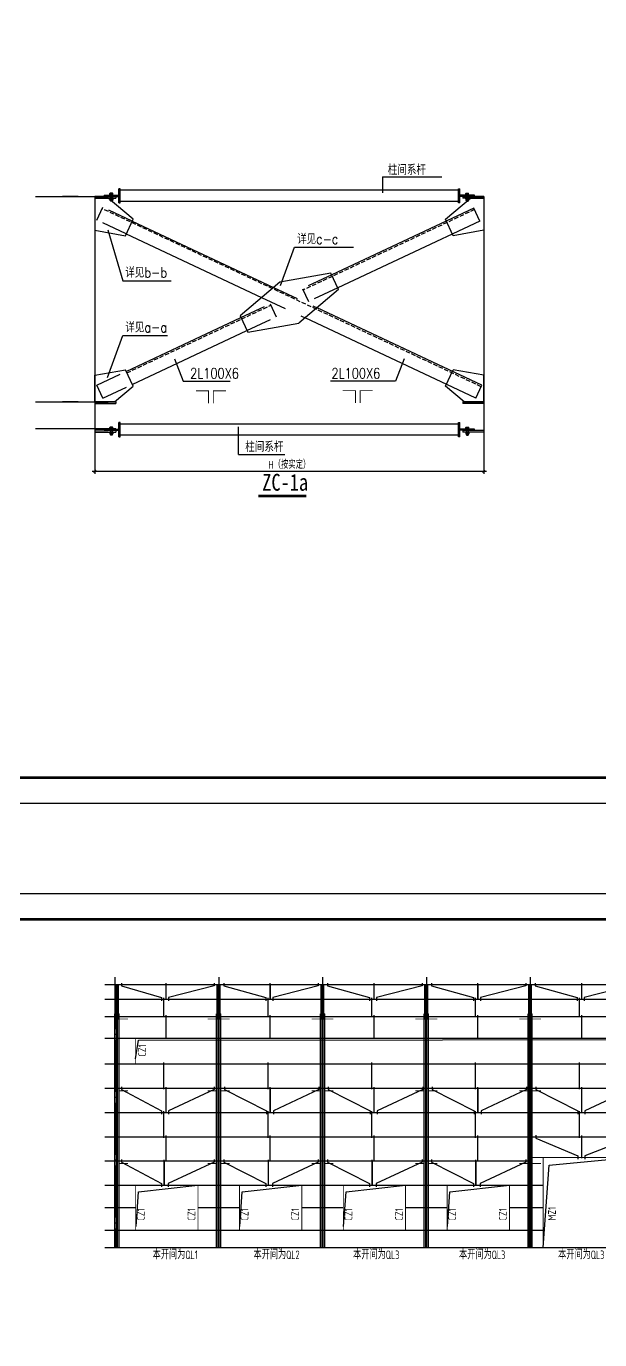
# Model space of a CAD drawing. Extents: x 2303022 to 2899168, y 17226141 to 18257813.
# Drawn here: x 2380217 to 2413358, y 17361442 to 17437345 of the extents above; entities that cross this region are included whole.
import ezdxf

# ---------------------------------------------------------------- set-up
doc = ezdxf.new("R2010")
doc.units = 0
doc.header["$LTSCALE"] = 1000
doc.header["$MEASUREMENT"] = 0
for name, pattern in [('DASH', [0.35, 0.25, -0.1]), ('DOTE', [2.42, 2, -0.2, 0.02, -0.2]), ('x1', [2.5, 1.5, -1]), ('X2', [1.25, 0.75, -0.5])]:
    doc.linetypes.add(name, pattern=pattern)
for name, color, linetype in [('1001', 3, 'Continuous'), ('2D_GROUND', 151, 'Continuous'), ('2D_ROOF', 150, 'Continuous'), ('3T_WOOD', 21, 'Continuous'), ('dim', 7, 'Continuous'), ('DOTE', 1, 'DOTE'), ('LS', 2, 'Continuous'), ('LSX', 2, 'X2'), ('LVTRY', 6, 'Continuous'), ('PUB_TEXT', 7, 'Continuous'), ('RED', 1, 'Continuous'), ('S', 2, 'Continuous'), ('SURFACE', 6, 'Continuous'), ('TEXT', 7, 'Continuous'), ('TK', 4, 'Continuous'), ('X1', 2, 'x1'), ('图名', 7, 'Continuous'), ('屋面隅撑', 7, 'Continuous'), ('檩条拉条', 253, 'Continuous'), ('线条', 44, 'Continuous'), ('钢梁', 4, 'Continuous')]:
    doc.layers.add(name, color=color, linetype=linetype)
doc.styles.add('_HZHT', font='txt.shx', dxfattribs={"bigfont": 'HZHT.shx'})
doc.styles.add('PkpmHz', font='Pkpmeng', dxfattribs={"width": 0.7, "bigfont": 'hztxt'})
doc.styles.add('TSSD_Dimension', font='Tssdeng.shx', dxfattribs={"width": 0.7, "bigfont": 'hztxt.shx'})
doc.styles.add('TSSD_Label', font='tssdeng.shx', dxfattribs={"width": 0.7, "bigfont": 'hztxt.shx'})
doc.styles.add('TSSD_REIN', font='tssdeng.shx', dxfattribs={"width": 0.7, "bigfont": 'tssdchn.shx'})
doc.styles.add('黑体', font='simhei.ttf', dxfattribs={"width": 0.8})

# ---------------------------------------------------------------- blocks, each defined once
blk = doc.blocks.new('A$C197D790D')
at = {"layer": 'LS'}
for p, q in [((6, 63), (0, 57)), ((0, 57), (0, 15)), ((6, 9), (0, 15)), ((30, 63), (6, 63)), ((6, 63), (6, 9)), ((30, 49), (6, 49)), ((30, 22), (6, 22)), ((30, 9), (6, 9)), ((30, 72), (30, 0)), ((39, 72), (30, 72)), ((39, 72), (39, 0)), ((99, 72), (99, 0)), ((99, 72), (108, 72)), ((108, 72), (108, 0)), ((108, 63), (108, 9)), ((108, 63), (132, 63)), ((108, 49), (132, 49)), ((108, 22), (132, 22)), ((108, 9), (132, 9)), ((132, 63), (132, 9)), ((132, 63), (139, 57)), ((132, 9), (139, 15)), ((139, 57), (139, 15)), ((139, 51), (157, 51)), ((139, 21), (157, 21)), ((157, 51), (157, 21)), ((39, 0), (30, 0)), ((99, 0), (108, 0))]:
    blk.add_line(p, q, dxfattribs=at)
at = {"layer": 'LSX'}
for p, q in [((30, 51), (139, 51)), ((30, 21), (139, 21))]:
    blk.add_line(p, q, dxfattribs=at)
blk = doc.blocks.new('_ArchTick')
at = {"color": 0, "linetype": 'ByBlock', "const_width": 0.4}
blk.add_lwpolyline([(-0.5, -0.5), (0.5, 0.5)], dxfattribs=at)
blk = doc.blocks.new('XG1')
for p, q in [((-909438, -80932), (-909438, -81042)), ((-909438, -80932), (-909438, -81042)), ((-902344, -82333), (-902344, -80736)), ((-902344, -82333), (-899664, -82333))]:
    blk.add_line(p, q)
at = {"layer": 'RED', "color": 4}
for p, q in [((-910104, -80865), (-909253, -80865)), ((-910104, -80932), (-909253, -80932)), ((-909186, -80486), (-909253, -80486)), ((-909253, -81311), (-909253, -80486)), ((-909186, -81311), (-909186, -80486)), ((-889619, -80574), (-909186, -80574)), ((-889619, -80486), (-889552, -80486)), ((-889619, -81311), (-889619, -80486)), ((-889552, -81311), (-889552, -80486)), ((-888701, -80865), (-889552, -80865)), ((-888701, -80932), (-889552, -80932)), ((-888701, -80932), (-888701, -80865)), ((-909253, -81311), (-909186, -81311)), ((-889619, -81223), (-909186, -81223)), ((-889552, -81311), (-889619, -81311))]:
    blk.add_line(p, q, dxfattribs=at)
at = {"layer": '线条', "color": 4}
blk.add_line((-910104, -80865), (-910104, -80932), dxfattribs=at)
at = {"yscale": 3, "zscale": 3}
for p, xscale, rotation in [((-909794, -80746), 3, 270), ((-889011, -80746), -3, 90)]:
    blk.add_blockref('A$C197D790D', p, dxfattribs=dict(at, xscale=xscale, rotation=rotation))
at = {"layer": 'PUB_TEXT', "style": '_HZHT', "width": 0.8}
blk.add_text('柱间系杆', height=600, dxfattribs=at).set_placement((-901950, -82183))
blk = doc.blocks.new('GeYuanFrame_13362878', base_point=(20.09, 4.53))
at = {"layer": 'TK'}
blk.add_lwpolyline([(20.09, 4.53), (20.09, 598.53), (1071.09, 598.53), (1071.09, 4.53)], close=True, dxfattribs=at)
at = {"layer": 'TK', "const_width": 1}
blk.add_lwpolyline([(45.09, 588.53), (1061.09, 588.53), (1061.09, 14.53), (45.09, 14.53)], close=True, dxfattribs=at)
blk = doc.blocks.new('Q322Q321Q321321321')
at = {"layer": '1001', "const_width": 50}
for points in [[(2135124, 17509824), (2135124, 17511324)], [(2158674, 17499224), (2158674, 17504424)], [(2135124, 17500224), (2135124, 17502824)], [(2138724, 17500224), (2138724, 17502824)], [(2141124, 17500224), (2141124, 17502824)], [(2144724, 17500224), (2144724, 17502824)], [(2147124, 17500224), (2147124, 17502824)], [(2150724, 17500224), (2150724, 17502824)], [(2153124, 17500224), (2153124, 17502824)], [(2156724, 17500224), (2156724, 17502824)]]:
    blk.add_lwpolyline(points, dxfattribs=at)
blk = doc.blocks.new('GeYuanFrame_45815778', base_point=(20.09, 4.53))
at = {"layer": 'TK'}
blk.add_lwpolyline([(20.09, 4.53), (20.09, 598.53), (1071.09, 598.53), (1071.09, 4.53)], close=True, dxfattribs=at)
at = {"layer": 'TK', "const_width": 1}
blk.add_lwpolyline([(45.09, 588.53), (1061.09, 588.53), (1061.09, 14.53), (45.09, 14.53)], close=True, dxfattribs=at)

msp = doc.modelspace()

# ---------------------------------------------------------------- linework, layer by layer
for p, q in [((2400804.1, 17428646.6), (2400804.1, 17427710.2)), ((2400804.1, 17428646.6), (2404238.9, 17428646.6)), ((2380742.5, 17427513.9), (2385384.2, 17427513.9)), ((2384181.1, 17427513.9), (2384181.1, 17412670.8)), ((2384181.1, 17427404.8), (2385384.2, 17427404.8)), ((2385384.2, 17427513.9), (2385384.2, 17427404.8)), ((2385384.2, 17427513.9), (2385384.2, 17427404.8)), ((2405454.9, 17427513.9), (2405454.9, 17427404.8)), ((2405454.9, 17427513.9), (2405454.9, 17427404.8)), ((2405454.9, 17427513.9), (2406658, 17427513.9)), ((2406658, 17427404.8), (2405454.9, 17427404.8)), ((2406658, 17427513.9), (2406658, 17412670.8)), ((2384929, 17425585.7), (2385789.9, 17422638.4)), ((2394909.9, 17422366.4), (2395719.7, 17424575.1)), ((2395719.7, 17424575.1), (2399126.1, 17424575.1)), ((2385789.9, 17422638.4), (2388598.6, 17422638.4)), ((2384916.6, 17417040.1), (2385789.9, 17419470.6)), ((2385789.9, 17419470.6), (2388381.1, 17419470.6)), ((2388780.6, 17418136.2), (2389292.9, 17416838.2)), ((2402058.5, 17418136.2), (2401546.2, 17416838.2)), ((2389292.9, 17416838.2), (2391996.5, 17416838.2)), ((2401546.2, 17416838.2), (2397796.9, 17416838.2)), ((2380742.5, 17415648.8), (2385384.2, 17415648.8)), ((2384181.1, 17415539.7), (2385384.2, 17415539.7)), ((2385384.2, 17415648.8), (2385384.2, 17415539.7)), ((2405454.9, 17415648.8), (2405454.9, 17415539.7)), ((2405454.9, 17415648.8), (2406658, 17415648.8)), ((2406658, 17415539.7), (2405454.9, 17415539.7)), ((2380742.5, 17414107.7), (2385384.2, 17414107.7)), ((2384181.1, 17413889.5), (2385384.2, 17413889.5)), ((2385384.2, 17413998.6), (2385384.2, 17413889.5)), ((2405454.9, 17413998.6), (2405454.9, 17413889.5)), ((2405454.9, 17413998.6), (2406658, 17413998.6)), ((2406658, 17413889.5), (2405454.9, 17413889.5)), ((2388295.4, 17381083.8), (2388295.4, 17382040.8)), ((2394317.7, 17381083.8), (2394317.7, 17382040.8)), ((2400317.7, 17381083.8), (2400317.7, 17382040.8)), ((2406317.7, 17381083.8), (2406317.7, 17382040.8)), ((2412317.7, 17381083.8), (2412317.7, 17382040.8)), ((2388164.9, 17380082), (2388164.9, 17381206.1)), ((2394187.2, 17380082), (2394187.2, 17381206.1)), ((2400187.2, 17380082), (2400187.2, 17381206.1)), ((2406187.2, 17380082), (2406187.2, 17381206.1)), ((2412187.2, 17380082), (2412187.2, 17381206.1)), ((2388295.4, 17378847.8), (2388295.4, 17380190.8)), ((2394317.7, 17378847.8), (2394317.7, 17380190.8)), ((2400317.7, 17378847.8), (2400317.7, 17380190.8)), ((2406317.7, 17378847.8), (2406317.7, 17380190.8)), ((2412317.7, 17378847.8), (2412317.7, 17380190.8)), ((2388164.9, 17375914.1), (2388164.9, 17377456.1)), ((2394187.2, 17375914.1), (2394187.2, 17377456.1)), ((2400187.2, 17375914.1), (2400187.2, 17377456.1)), ((2406187.2, 17375914.1), (2406187.2, 17377456.1)), ((2412187.2, 17375914.1), (2412187.2, 17377456.1)), ((2388295.4, 17374533.8), (2388295.4, 17376040.8)), ((2394317.7, 17374533.8), (2394317.7, 17376040.8)), ((2400317.7, 17374533.8), (2400317.7, 17376040.8)), ((2406317.7, 17374533.8), (2406317.7, 17376040.8)), ((2412317.7, 17374533.8), (2412317.7, 17376040.8)), ((2388164.9, 17373114.1), (2388164.9, 17374656.1)), ((2394187.2, 17373114.1), (2394187.2, 17374656.1)), ((2400187.2, 17373114.1), (2400187.2, 17374656.1)), ((2406187.2, 17373114.1), (2406187.2, 17374656.1)), ((2412187.2, 17373114.1), (2412187.2, 17374656.1)), ((2388295.4, 17371733.8), (2388295.4, 17373240.8)), ((2394317.7, 17371733.8), (2394317.7, 17373240.8)), ((2400317.7, 17371733.8), (2400317.7, 17373240.8)), ((2406317.7, 17371733.8), (2406317.7, 17373240.8)), ((2412317.7, 17371927.5), (2412317.7, 17373240.8)), ((2388184.9, 17370333.8), (2388184.9, 17371840.8)), ((2394207.2, 17370333.8), (2394207.2, 17371840.8)), ((2400207.2, 17370333.8), (2400207.2, 17371840.8)), ((2406207.2, 17370333.8), (2406207.2, 17371840.8))]:
    msp.add_line(p, q)
for points, const_width in [([(2390019.8, 17416275.5), (2390747.8, 17416275.5), (2390747.8, 17415563.5)], 50), ([(2391754, 17416275.5), (2391026, 17416275.5), (2391026, 17415563.5)], 50), ([(2398510.9, 17416285), (2399238.9, 17416285), (2399238.9, 17415573)], 50), ([(2400245.1, 17416285), (2399517.1, 17416285), (2399517.1, 17415573)], 50), ([(2393621.6, 17410203.1), (2396401.5, 17410203.1)], 150)]:
    msp.add_lwpolyline(points, dxfattribs=dict(const_width=const_width))
for points in [[(2385724.8, 17382054.4), (2385724.8, 17381898.2), (2388037.1, 17381222.2), (2388037.1, 17381030.5)], [(2391071.3, 17382054.4), (2391071.3, 17381898.2), (2388442.7, 17381222.2), (2388442.7, 17381030.5)], [(2391626.3, 17382054.4), (2391626.3, 17381898.2), (2394059.4, 17381222.2), (2394059.4, 17381030.5)], [(2397088, 17382054.4), (2397088, 17381898.2), (2394464.9, 17381222.2), (2394464.9, 17381030.5)], [(2397626.3, 17382054.4), (2397626.3, 17381898.2), (2400059.4, 17381222.2), (2400059.4, 17381030.5)], [(2403088, 17382054.4), (2403088, 17381898.2), (2400464.9, 17381222.2), (2400464.9, 17381030.5)], [(2403626.3, 17382054.4), (2403626.3, 17381898.2), (2406059.4, 17381222.2), (2406059.4, 17381030.5)], [(2409088, 17382054.4), (2409088, 17381898.2), (2406464.9, 17381222.2), (2406464.9, 17381030.5)], [(2409626.3, 17382054.4), (2409626.3, 17381898.2), (2412059.4, 17381222.2), (2412059.4, 17381030.5)], [(2415088, 17382054.4), (2415088, 17381898.2), (2412464.9, 17381222.2), (2412464.9, 17381030.5)], [(2385724.8, 17376054.4), (2385724.8, 17375898.2), (2388037.1, 17374672.2), (2388037.1, 17374480.5)], [(2391071.3, 17376054.4), (2391071.3, 17375898.2), (2388442.7, 17374672.2), (2388442.7, 17374480.5)], [(2391666.3, 17376054.4), (2391666.3, 17375898.2), (2394099.4, 17374672.2), (2394099.4, 17374480.5)], [(2397127.9, 17376054.4), (2397127.9, 17375898.2), (2394504.9, 17374672.2), (2394504.9, 17374480.5)], [(2397666.3, 17376054.4), (2397666.3, 17375898.2), (2400099.4, 17374672.2), (2400099.4, 17374480.5)], [(2403127.9, 17376054.4), (2403127.9, 17375898.2), (2400504.9, 17374672.2), (2400504.9, 17374480.5)], [(2403666.3, 17376054.4), (2403666.3, 17375898.2), (2406099.4, 17374672.2), (2406099.4, 17374480.5)], [(2409127.9, 17376054.4), (2409127.9, 17375898.2), (2406504.9, 17374672.2), (2406504.9, 17374480.5)], [(2409666.3, 17376054.4), (2409666.3, 17375898.2), (2412099.4, 17374672.2), (2412099.4, 17374480.5)], [(2415127.9, 17376054.4), (2415127.9, 17375898.2), (2412504.9, 17374672.2), (2412504.9, 17374480.5)], [(2409666.3, 17373254.4), (2409666.3, 17373098.2), (2412099.4, 17372065.9), (2412099.4, 17371874.2)], [(2415127.9, 17373254.4), (2415127.9, 17373098.2), (2412504.9, 17372065.9), (2412504.9, 17371874.2)], [(2385724.8, 17371854.4), (2385724.8, 17371698.2), (2388037.1, 17370472.2), (2388037.1, 17370280.5)], [(2391071.3, 17371854.4), (2391071.3, 17371698.2), (2388416.6, 17370472.2), (2388416.6, 17370280.5)], [(2391626.3, 17371854.4), (2391626.3, 17371698.2), (2394059.4, 17370472.2), (2394059.4, 17370280.5)], [(2397088, 17371854.4), (2397088, 17371698.2), (2394438.9, 17370472.2), (2394438.9, 17370280.5)], [(2397626.3, 17371854.4), (2397626.3, 17371698.2), (2400059.4, 17370472.2), (2400059.4, 17370280.5)], [(2403088, 17371854.4), (2403088, 17371698.2), (2400438.9, 17370472.2), (2400438.9, 17370280.5)], [(2403626.3, 17371854.4), (2403626.3, 17371698.2), (2406059.4, 17370472.2), (2406059.4, 17370280.5)], [(2409088, 17371854.4), (2409088, 17371698.2), (2406438.9, 17370472.2), (2406438.9, 17370280.5)]]:
    msp.add_lwpolyline(points)
at = {"layer": '2D_ROOF'}
for points in [[(2386537.5, 17377676.3), (2386701.4, 17378758.9), (2492137.5, 17378876.3)], [(2410087.5, 17366776.3), (2410435, 17371522.9), (2415087.5, 17371976.3)], [(2386558.7, 17367976.3), (2386701.4, 17369995), (2390137.5, 17370376.3)], [(2392558.7, 17367976.3), (2392701.4, 17369995), (2396137.5, 17370376.3)], [(2398558.7, 17367976.3), (2398701.4, 17369995), (2402137.5, 17370376.3)], [(2404558.7, 17367976.3), (2404701.4, 17369995), (2408137.5, 17370376.3)]]:
    msp.add_lwpolyline(points, dxfattribs=at)
at = {"layer": 'dim'}
for p, q in [((2383219, 17427513.9), (2382306.6, 17427513.9)), ((2383219, 17415648.8), (2382306.6, 17415648.8)), ((2384181.1, 17412670.8), (2384181.1, 17411471.8)), ((2406658, 17412670.8), (2406658, 17411471.8)), ((2406808, 17411621.8), (2384031.1, 17411621.8))]:
    msp.add_line(p, q, dxfattribs=at)
at = {"layer": 'DOTE', "ltscale": 1.5}
for p, q in [((2385337.5, 17382393.2), (2385337.5, 17366776.3)), ((2391337.5, 17382393.2), (2391337.5, 17366776.3)), ((2397337.5, 17382393.2), (2397337.5, 17366776.3)), ((2403337.5, 17382393.2), (2403337.5, 17366776.3)), ((2409337.5, 17382393.2), (2409337.5, 17366776.3))]:
    msp.add_line(p, q, dxfattribs=at)
at = {"layer": 'RED', "color": 4}
for p, q in [((2384718.1, 17427581.4), (2385569.2, 17427581.4)), ((2384718.1, 17427513.9), (2385569.2, 17427513.9)), ((2385636.6, 17427960.2), (2385569.2, 17427960.2)), ((2385569.2, 17427135.2), (2385569.2, 17427960.2)), ((2385636.6, 17427135.2), (2385636.6, 17427960.2)), ((2405202.4, 17427872.4), (2385636.6, 17427872.4)), ((2405202.4, 17427960.2), (2405269.9, 17427960.2)), ((2405202.4, 17427135.2), (2405202.4, 17427960.2)), ((2405269.9, 17427135.2), (2405269.9, 17427960.2)), ((2406121, 17427581.4), (2405269.9, 17427581.4)), ((2406121, 17427513.9), (2405269.9, 17427513.9)), ((2406121, 17427513.9), (2406121, 17427581.4)), ((2385569.2, 17427135.2), (2385636.6, 17427135.2)), ((2405202.4, 17427222.9), (2385636.6, 17427222.9)), ((2405269.9, 17427135.2), (2405202.4, 17427135.2))]:
    msp.add_line(p, q, dxfattribs=at)
at = {"layer": 'S'}
for p, q in [((2385323.1, 17427513.9), (2384181.1, 17427513.9)), ((2384181.1, 17427404.8), (2384181.1, 17425555.6)), ((2384949.9, 17427404.8), (2384181.1, 17427404.8)), ((2386389.2, 17426190.3), (2384949.9, 17427404.8)), ((2404449.9, 17426190.3), (2405889.2, 17427404.8)), ((2406658, 17427513.9), (2405516, 17427513.9)), ((2405889.2, 17427404.8), (2406658, 17427404.8)), ((2406658, 17427404.8), (2406658, 17425555.6)), ((2406085.8, 17426834.3), (2397868.6, 17422975.3)), ((2385942.9, 17425240), (2386389.2, 17426190.3)), ((2386341.4, 17426088.5), (2394513.8, 17422250.5)), ((2406427.8, 17426083.5), (2398219.3, 17422228.5)), ((2404896.2, 17425240), (2404449.9, 17426190.3)), ((2384181.1, 17425555.6), (2385942.9, 17425240)), ((2385990.7, 17425341.8), (2393819.8, 17421664.9)), ((2406658, 17425555.6), (2404896.2, 17425240)), ((2397820.8, 17423077.1), (2394866.1, 17422547.8)), ((2398267.2, 17422126.7), (2397820.8, 17423077.1)), ((2394866.1, 17422547.8), (2392571.9, 17420612)), ((2398267.2, 17422126.7), (2395973, 17420191)), ((2385990.7, 17417396.9), (2392619.8, 17420510.2)), ((2392571.9, 17420612), (2393018.3, 17419661.6)), ((2406546.7, 17416599.4), (2397019.3, 17421073.8)), ((2386341.4, 17416650.2), (2392970.4, 17419763.5)), ((2393018.3, 17419661.6), (2395973, 17420191)), ((2406204.7, 17415848.5), (2396325.3, 17420488.3)), ((2384181.1, 17417183.2), (2385942.9, 17417498.8)), ((2386389.2, 17416548.4), (2385942.9, 17417498.8)), ((2404449.9, 17416548.4), (2404896.2, 17417498.8)), ((2406658, 17417183.2), (2404896.2, 17417498.8)), ((2384181.1, 17415648.8), (2384181.1, 17417183.2)), ((2406658, 17415648.8), (2406658, 17417183.2)), ((2385323.1, 17415648.8), (2386389.2, 17416548.4)), ((2405516, 17415648.8), (2404449.9, 17416548.4)), ((2385323.1, 17415648.8), (2384181.1, 17415648.8)), ((2384950.2, 17415539.7), (2384181.1, 17415539.7)), ((2406658, 17415648.8), (2405516, 17415648.8)), ((2406658, 17415539.7), (2405888.9, 17415539.7)), ((2385323.1, 17413998.6), (2384181.1, 17413998.6)), ((2384950.2, 17413889.5), (2384181.1, 17413889.5))]:
    msp.add_line(p, q, dxfattribs=at)
at = {"layer": 'S', "linetype": 'DASH'}
for p, q in [((2406124, 17426752.9), (2397906.9, 17422893.8)), ((2386028.9, 17417315.5), (2392658, 17420428.7))]:
    msp.add_line(p, q, dxfattribs=at)
at = {"layer": 'SURFACE'}
for p, q in [((2384747.7, 17381976.3), (2493918, 17381976.3)), ((2384747.7, 17381126.3), (2493918, 17381126.3)), ((2384747.7, 17380126.3), (2493918, 17380126.3)), ((2384747.7, 17378876.3), (2493918, 17378876.3)), ((2384747.7, 17377376.3), (2493918, 17377376.3)), ((2384747.7, 17375976.3), (2493918, 17375976.3)), ((2384747.7, 17374576.3), (2493918, 17374576.3)), ((2384747.7, 17373176.3), (2493918, 17373176.3)), ((2384747.7, 17371776.3), (2409462.5, 17371776.3)), ((2384747.7, 17370376.3), (2410087.5, 17370376.3)), ((2384747.7, 17369076.3), (2386537.5, 17369076.3)), ((2390137.5, 17369076.3), (2392537.5, 17369076.3)), ((2396137.5, 17369076.3), (2398537.5, 17369076.3)), ((2402137.5, 17369076.3), (2404537.5, 17369076.3)), ((2408137.5, 17369076.3), (2410087.5, 17369076.3)), ((2384747.7, 17367776.3), (2410087.5, 17367776.3)), ((2384747.7, 17366776.3), (2493918, 17366776.3))]:
    msp.add_line(p, q, dxfattribs=at)
at = {"layer": 'SURFACE', "const_width": 50}
msp.add_lwpolyline([(2409462.5, 17371976.3), (2415212.5, 17371976.3)], dxfattribs=at)
at = {"layer": 'X1'}
for p, q in [((2384293.6, 17426138.8), (2384644.3, 17426885.5)), ((2386341.4, 17426088.5), (2384644.3, 17426885.5)), ((2406427.8, 17426083.5), (2406085.8, 17426834.3)), ((2385990.7, 17425341.8), (2384293.6, 17426138.8)), ((2397868.6, 17422975.3), (2396171.5, 17422178.2)), ((2394513.8, 17422250.5), (2397019.3, 17421073.8)), ((2396171.5, 17422178.2), (2396522.2, 17421431.5)), ((2398219.3, 17422228.5), (2396522.2, 17421431.5)), ((2392619.8, 17420510.2), (2394316.9, 17421307.2)), ((2393819.8, 17421664.9), (2396325.3, 17420488.3)), ((2394316.9, 17421307.2), (2394667.6, 17420560.5)), ((2392970.4, 17419763.5), (2394667.6, 17420560.5)), ((2384293.6, 17416599.9), (2385990.7, 17417396.9)), ((2384644.3, 17415853.2), (2384293.6, 17416599.9)), ((2384644.3, 17415853.2), (2386341.4, 17416650.2)), ((2406204.7, 17415848.5), (2406546.7, 17416599.4))]:
    msp.add_line(p, q, dxfattribs=at)
at = {"layer": 'X1', "linetype": 'DASH'}
for p, q in [((2406508.5, 17416517.9), (2384606, 17426804.1)), ((2397906.9, 17422893.8), (2396209.8, 17422096.8)), ((2392658, 17420428.7), (2394355.1, 17421225.8))]:
    msp.add_line(p, q, dxfattribs=at)
at = {"layer": '屋面隅撑', "color": 4, "const_width": 50}
for points in [[(2386093.5, 17379975.8), (2385587.5, 17379975.8)], [(2391212.5, 17379975.8), (2390706.4, 17379975.8)], [(2391968.5, 17379975.8), (2391462.5, 17379975.8)], [(2397212.5, 17379975.8), (2396706.4, 17379975.8)], [(2397968.5, 17379975.8), (2397462.5, 17379975.8)], [(2403212.5, 17379975.8), (2402706.4, 17379975.8)], [(2403968.5, 17379975.8), (2403462.5, 17379975.8)], [(2409212.5, 17379975.8), (2408706.4, 17379975.8)], [(2409968.5, 17379975.8), (2409462.5, 17379975.8)], [(2386093.5, 17375825.8), (2385587.5, 17375825.8)], [(2391212.5, 17375825.8), (2390706.4, 17375825.8)], [(2391968.5, 17375825.8), (2391462.5, 17375825.8)], [(2397212.5, 17375825.8), (2396706.4, 17375825.8)], [(2397968.5, 17375825.8), (2397462.5, 17375825.8)], [(2403212.5, 17375825.8), (2402706.4, 17375825.8)], [(2403968.5, 17375825.8), (2403462.5, 17375825.8)], [(2409212.5, 17375825.8), (2408706.4, 17375825.8)], [(2409968.5, 17375825.8), (2409462.5, 17375825.8)], [(2386093.5, 17371625.8), (2385587.5, 17371625.8)], [(2391212.5, 17371625.8), (2390706.4, 17371625.8)], [(2391968.5, 17371625.8), (2391462.5, 17371625.8)], [(2397212.5, 17371625.8), (2396706.4, 17371625.8)], [(2397968.5, 17371625.8), (2397462.5, 17371625.8)], [(2403212.5, 17371625.8), (2402706.4, 17371625.8)], [(2403968.5, 17371625.8), (2403462.5, 17371625.8)], [(2409212.5, 17371625.8), (2408706.4, 17371625.8)], [(2409968.5, 17371625.8), (2409462.5, 17371625.8)]]:
    msp.add_lwpolyline(points, dxfattribs=at)
at = {"layer": '檩条拉条', "color": 2, "const_width": 80}
for points in [[(2388295.4, 17381126.3), (2388295.4, 17381976.3)], [(2394317.7, 17381126.3), (2394317.7, 17381976.3)], [(2400317.7, 17381126.3), (2400317.7, 17381976.3)], [(2406317.7, 17381126.3), (2406317.7, 17381976.3)], [(2412317.7, 17381126.3), (2412317.7, 17381976.3)], [(2388295.4, 17374576.3), (2388295.4, 17375976.3)], [(2394317.7, 17374576.3), (2394317.7, 17375976.3)], [(2400317.7, 17374576.3), (2400317.7, 17375976.3)], [(2406317.7, 17374576.3), (2406317.7, 17375976.3)], [(2412317.7, 17374576.3), (2412317.7, 17375976.3)], [(2412317.7, 17371970), (2412317.7, 17373176.3)], [(2388184.9, 17370376.3), (2388184.9, 17371776.3)], [(2394207.2, 17370376.3), (2394207.2, 17371776.3)], [(2400207.2, 17370376.3), (2400207.2, 17371776.3)], [(2406207.2, 17370376.3), (2406207.2, 17371776.3)]]:
    msp.add_lwpolyline(points, dxfattribs=at)
at = {"layer": '线条'}
msp.add_line((2384718.1, 17427581.4), (2384718.1, 17427513.9), dxfattribs=at)
at = {"layer": '钢梁'}
for p, q in [((2385379.1, 17379976.3), (2385379.1, 17381976.3)), ((2385379.1, 17381976.3), (2385545.8, 17381976.3)), ((2385449.1, 17379976.3), (2385449.1, 17381976.3)), ((2385475.8, 17379976.3), (2385475.8, 17381976.3)), ((2385545.8, 17379976.3), (2385545.8, 17381976.3)), ((2391254.1, 17379976.3), (2391254.1, 17381976.3)), ((2391254.1, 17381976.3), (2391420.8, 17381976.3)), ((2391324.1, 17379976.3), (2391324.1, 17381976.3)), ((2391350.8, 17379976.3), (2391350.8, 17381976.3)), ((2391420.8, 17379976.3), (2391420.8, 17381976.3)), ((2397254.1, 17379976.3), (2397254.1, 17381976.3)), ((2397254.1, 17381976.3), (2397420.8, 17381976.3)), ((2397324.1, 17379976.3), (2397324.1, 17381976.3)), ((2397350.8, 17379976.3), (2397350.8, 17381976.3)), ((2397420.8, 17379976.3), (2397420.8, 17381976.3)), ((2403254.1, 17379976.3), (2403254.1, 17381976.3)), ((2403254.1, 17381976.3), (2403420.8, 17381976.3)), ((2403324.1, 17379976.3), (2403324.1, 17381976.3)), ((2403350.8, 17379976.3), (2403350.8, 17381976.3)), ((2403420.8, 17379976.3), (2403420.8, 17381976.3)), ((2409254.1, 17379976.3), (2409254.1, 17381976.3)), ((2409254.1, 17381976.3), (2409420.8, 17381976.3)), ((2409324.1, 17379976.3), (2409324.1, 17381976.3)), ((2409350.8, 17379976.3), (2409350.8, 17381976.3)), ((2409420.8, 17379976.3), (2409420.8, 17381976.3)), ((2385337.5, 17380276.3), (2385587.5, 17380276.3)), ((2385337.5, 17366776.3), (2385337.5, 17380276.3)), ((2385432.5, 17366776.3), (2385432.5, 17380276.3)), ((2385492.5, 17366776.3), (2385492.5, 17380276.3)), ((2385587.5, 17366776.3), (2385587.5, 17380276.3)), ((2391212.5, 17380276.3), (2391462.5, 17380276.3)), ((2391212.5, 17366776.3), (2391212.5, 17380276.3)), ((2391307.5, 17366776.3), (2391307.5, 17380276.3)), ((2391367.5, 17366776.3), (2391367.5, 17380276.3)), ((2391462.5, 17366776.3), (2391462.5, 17380276.3)), ((2397212.5, 17380276.3), (2397462.5, 17380276.3)), ((2397212.5, 17366776.3), (2397212.5, 17380276.3)), ((2397307.5, 17366776.3), (2397307.5, 17380276.3)), ((2397367.5, 17366776.3), (2397367.5, 17380276.3)), ((2397462.5, 17366776.3), (2397462.5, 17380276.3)), ((2403212.5, 17380276.3), (2403462.5, 17380276.3)), ((2403212.5, 17366776.3), (2403212.5, 17380276.3)), ((2403307.5, 17366776.3), (2403307.5, 17380276.3)), ((2403367.5, 17366776.3), (2403367.5, 17380276.3)), ((2403462.5, 17366776.3), (2403462.5, 17380276.3)), ((2409212.5, 17380276.3), (2409462.5, 17380276.3)), ((2409212.5, 17366776.3), (2409212.5, 17380276.3)), ((2409307.5, 17366776.3), (2409307.5, 17380276.3)), ((2409367.5, 17366776.3), (2409367.5, 17380276.3)), ((2409462.5, 17366776.3), (2409462.5, 17380276.3)), ((2385545.8, 17379976.3), (2385379.1, 17379976.3)), ((2391420.8, 17379976.3), (2391254.1, 17379976.3)), ((2397420.8, 17379976.3), (2397254.1, 17379976.3)), ((2403420.8, 17379976.3), (2403254.1, 17379976.3)), ((2409420.8, 17379976.3), (2409254.1, 17379976.3)), ((2391212.5, 17366776.3), (2391462.5, 17366776.3)), ((2397212.5, 17366776.3), (2397462.5, 17366776.3)), ((2403212.5, 17366776.3), (2403462.5, 17366776.3)), ((2409212.5, 17366776.3), (2409462.5, 17366776.3))]:
    msp.add_line(p, q, dxfattribs=at)

# ---------------------------------------------------------------- block references
at = {"yscale": 2.999924998730421, "zscale": 2.999925000061921}
for p, xscale, rotation in [((2385028.7, 17427700.8), 2.999924998730421, 270), ((2405810.4, 17427700.8), -2.999924998730421, 90)]:
    msp.add_blockref('A$C197D790D', p, dxfattribs=dict(at, xscale=xscale, rotation=rotation))
at = {"layer": '2D_GROUND', "color": 4, "xscale": 0.999974999576807, "yscale": 0.999974999576807, "zscale": 0.9999750000206404}
msp.add_blockref('XG1', (3294799.4, 17494929), dxfattribs=at)
at = {"layer": '3T_WOOD', "xscale": 150, "yscale": 150, "zscale": 150}
for name, p in [('GeYuanFrame_13362878', (2372197.2, 17392426.4)), ('GeYuanFrame_45815778', (2372197.2, 17298137.5))]:
    msp.add_blockref(name, p, dxfattribs=at)
at = {"layer": 'dim', "xscale": 149.9962500035763, "yscale": 149.9962500035763, "zscale": 149.9962500030961, "rotation": 180}
msp.add_blockref('_ArchTick', (2384181.1, 17411621.8), dxfattribs=at)
at = {"layer": 'dim', "xscale": 149.9962500035763, "yscale": 149.9962500035763, "zscale": 149.9962500030961}
msp.add_blockref('_ArchTick', (2406658, 17411621.8), dxfattribs=at)
at = {"layer": 'LVTRY'}
msp.add_blockref('Q322Q321Q321321321', (251414, -132447.9), dxfattribs=at)

# ---------------------------------------------------------------- texts
at = {"layer": 'dim', "color": 7, "insert": (2395419.5, 17411996.8), "char_height": 449.99, "attachment_point": 5, "style": 'TSSD_Dimension'}
msp.add_mtext('\\A1;H（按实定）', dxfattribs=at)
at = {"layer": 'LS', "width": 0.7}
for s, style, p in [('CZ1', 'PkpmHz', (2387140.4, 17377802.5)), ('CZ1', 'PkpmHz', (2387059.8, 17368334.3)), ('CZ1', 'PkpmHz', (2389987.1, 17368334.3)), ('CZ1', 'PkpmHz', (2393059.8, 17368334.3)), ('CZ1', 'PkpmHz', (2395987.1, 17368334.3)), ('CZ1', 'PkpmHz', (2399059.8, 17368334.3)), ('CZ1', 'PkpmHz', (2401987.1, 17368334.3)), ('CZ1', 'PkpmHz', (2405059.8, 17368334.3)), ('CZ1', 'PkpmHz', (2407987.1, 17368334.3)), ('MZ1', 'TSSD_REIN', (2410823.7, 17368327.2))]:
    msp.add_text(s, height=450, rotation=90, dxfattribs=dict(at, style=style)).set_placement(p)
at = {"layer": 'PUB_TEXT', "style": '_HZHT', "width": 0.8}
for s, p in [('柱间系杆', (2401107.3, 17428756.2)), ('详见c-c', (2395866.5, 17424755.9)), ('详见b-b', (2385936.7, 17422819.3)), ('详见a-a', (2385936.7, 17419651.5)), ('2L100X6', (2389686.2, 17416988.6)), ('2L100X6', (2397857.3, 17416988.6))]:
    msp.add_text(s, height=599.99, dxfattribs=at).set_placement(p)
at = {"layer": 'TEXT', "style": 'TSSD_Label', "width": 0.7}
for s, p in [('本开间为QL1', (2387520, 17366099.5)), ('本开间为QL2', (2393348.5, 17366099.5)), ('本开间为QL3', (2399104.5, 17366099.5)), ('本开间为QL3', (2405226.5, 17366099.5)), ('本开间为QL3', (2410951.5, 17366099.5))]:
    msp.add_text(s, height=500, dxfattribs=at).set_placement(p)
at = {"layer": '图名', "style": '黑体', "width": 0.8}
msp.add_text('ZC-1a', height=974.98, dxfattribs=at).set_placement((2393852.9, 17410505.2))

doc.saveas('drawing.dxf')
